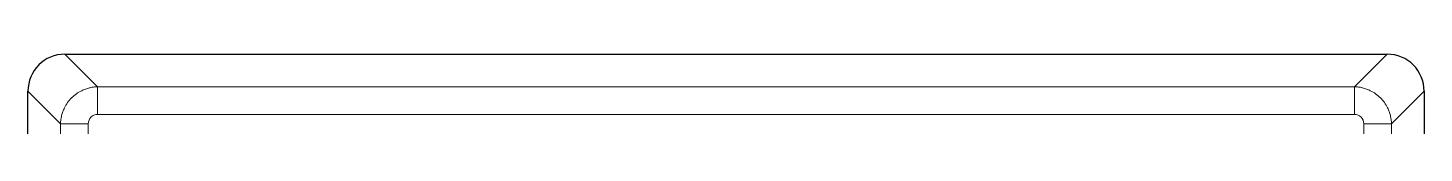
# Model space of a CAD drawing. Header units: millimetres. Extents: x 0 to 1486, y 0 to 1051.
# Drawn here: x 307.04 to 336.74, y 411.16 to 412.71 of the extents above; entities that cross this region are included whole.
import ezdxf

# ---------------------------------------------------------------- set-up
doc = ezdxf.new("R2010")
doc.units = ezdxf.units.MM
doc.header["$LTSCALE"] = 1.25
doc.layers.add('Sichtbare Kanten(DIN)', color=7, linetype='Continuous', lineweight=25, true_color=0x262659)
doc.layers.add('Sichtbare tangentiale Kanten(DIN)', color=7, linetype='Continuous', lineweight=15, true_color=0x1a1a3e)

msp = doc.modelspace()

# ---------------------------------------------------------------- linework, layer by layer
at = {"layer": 'Sichtbare Kanten(DIN)'}
for p, q in [((307.826, 412.708), (335.95, 412.708)), ((307.038, 298.796), (307.038, 411.92)), ((336.738, 411.92), (336.738, 298.796))]:
    msp.add_line(p, q, dxfattribs=at)
for centre, major_axis in [((307.851, 411.896), (-0.583, 0.583)), ((335.926, 411.896), (0.583, 0.583))]:
    msp.add_ellipse(centre, major_axis=major_axis, ratio=0.970288, start_param=5.512866, end_param=7.053504, dxfattribs=at)
at = {"layer": 'Sichtbare tangentiale Kanten(DIN)'}
for p, q in [((307.826, 412.708), (308.52, 412.014)), ((335.95, 412.708), (335.257, 412.014)), ((308.52, 412.014), (308.52, 411.424)), ((308.52, 412.014), (335.257, 412.014)), ((335.257, 411.424), (335.257, 412.014)), ((307.038, 411.92), (307.732, 411.227)), ((336.738, 411.92), (336.045, 411.227)), ((308.52, 411.424), (335.257, 411.424)), ((307.732, 299.49), (307.732, 411.227)), ((308.323, 411.227), (307.732, 411.227)), ((308.323, 299.49), (308.323, 411.227)), ((335.454, 299.49), (335.454, 411.227)), ((335.454, 411.227), (336.045, 411.227)), ((336.045, 299.49), (336.045, 411.227))]:
    msp.add_line(p, q, dxfattribs=at)
for centre, major_axis, start_param, end_param in [((308.526, 411.221), (0.146, -0.146), 2.370846, 3.912339), ((335.251, 411.221), (0.146, 0.146), 5.512439, 7.053932)]:
    msp.add_ellipse(centre, major_axis=major_axis, ratio=0.970883, start_param=start_param, end_param=end_param, dxfattribs=at)
for points in [[(308.52, 412.014), (308.491, 412.014), (308.462, 412.012), (308.433, 412.008), (308.411, 412.005), (308.389, 412.001), (308.368, 411.996), (308.361, 411.995), (308.354, 411.993), (308.347, 411.991), (308.318, 411.984), (308.29, 411.976), (308.263, 411.966), (308.249, 411.961), (308.235, 411.955), (308.222, 411.95), (308.208, 411.944), (308.195, 411.938), (308.182, 411.931), (308.103, 411.892), (308.031, 411.84), (307.968, 411.778), (307.906, 411.716), (307.854, 411.643), (307.815, 411.564), (307.809, 411.551), (307.803, 411.538), (307.797, 411.525), (307.791, 411.511), (307.786, 411.497), (307.781, 411.484), (307.771, 411.456), (307.762, 411.428), (307.755, 411.4), (307.753, 411.393), (307.752, 411.386), (307.75, 411.378), (307.745, 411.357), (307.742, 411.335), (307.739, 411.314), (307.735, 411.285), (307.733, 411.256), (307.732, 411.227)], [(336.045, 411.227), (336.044, 411.256), (336.042, 411.285), (336.038, 411.314), (336.035, 411.335), (336.031, 411.357), (336.026, 411.378), (336.025, 411.386), (336.023, 411.393), (336.021, 411.4), (336.014, 411.428), (336.006, 411.456), (335.996, 411.484), (335.991, 411.497), (335.985, 411.511), (335.98, 411.525), (335.974, 411.538), (335.968, 411.551), (335.961, 411.564), (335.922, 411.643), (335.87, 411.716), (335.808, 411.778), (335.746, 411.84), (335.673, 411.892), (335.594, 411.931), (335.581, 411.938), (335.568, 411.944), (335.555, 411.95), (335.541, 411.955), (335.528, 411.961), (335.514, 411.966), (335.486, 411.976), (335.458, 411.984), (335.43, 411.991), (335.423, 411.993), (335.416, 411.995), (335.409, 411.996), (335.387, 412.001), (335.366, 412.005), (335.344, 412.008), (335.315, 412.012), (335.286, 412.014), (335.257, 412.014)]]:
    msp.add_open_spline(points, degree=3, knots=[-3.12982, -3.12982, -3.12982, -3.12982, -3.041776, -3.041776, -3.041776, -2.975742, -2.975742, -2.975742, -2.953731, -2.953731, -2.953731, -2.865686, -2.865686, -2.865686, -2.821663, -2.821663, -2.821663, -2.777642, -2.777642, -2.777642, -2.513508, -2.513508, -2.513508, -2.249374, -2.249374, -2.249374, -2.205353, -2.205353, -2.205353, -2.161329, -2.161329, -2.161329, -2.073285, -2.073285, -2.073285, -2.051273, -2.051273, -2.051273, -1.98524, -1.98524, -1.98524, -1.897195, -1.897195, -1.897195, -1.897195], dxfattribs=at)

doc.saveas('drawing.dxf')
